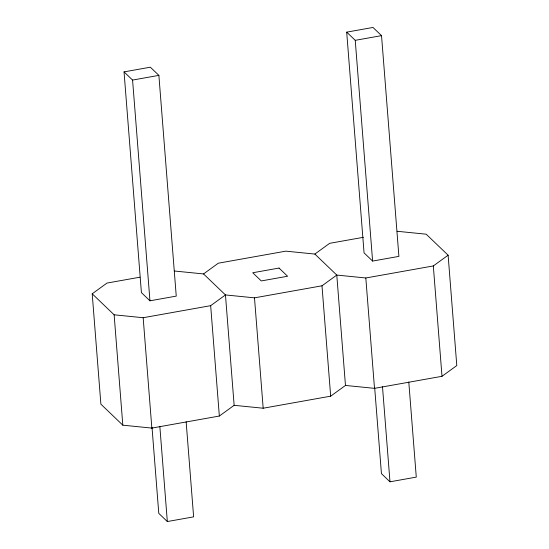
<?xml version="1.0" encoding="UTF-8"?>
<svg xmlns="http://www.w3.org/2000/svg" width="549" height="549" viewBox="0 0 549 549"><rect width="100%" height="100%" fill="white"/><g stroke="black" fill="none" stroke-linecap="round" stroke-linejoin="round"><path stroke-width="0.82" d="M397.147 231.28L426.182 234.19L448.114 255.203L456.795 365.572L442 376.305L374.507 388.349L345.472 385.439L330.676 396.172L263.177 408.223L234.142 405.313L219.346 416.039L151.853 428.09L122.818 425.18L100.886 404.167L92.205 293.797L107 283.064L139.906 277.197M174.493 271.021L203.528 273.93L218.324 263.197L285.823 251.154L314.858 254.063L336.784 275.07L365.819 277.979L433.319 265.936L448.114 255.203M92.205 293.797L114.13 314.81L143.165 317.72L210.665 305.669L225.461 294.937L254.489 297.846L321.988 285.803L336.784 275.07L345.472 385.439M314.858 254.063L329.654 243.331L363.404 237.305M124.04 71.885L150.337 67.191L158.881 75.371L176.25 296.117L149.952 300.811L141.409 292.624L124.04 71.885L132.577 80.065L149.952 300.811M346.694 32.144L372.991 27.45L381.534 35.637L398.903 256.376L372.606 261.07L364.062 252.883L346.694 32.144L355.237 40.331L372.606 261.07M132.577 80.065L158.881 75.371M355.237 40.331L381.534 35.637M152.032 427.616L158.785 513.363L167.328 521.55L193.625 516.856L186.138 421.769M374.686 387.875L381.438 473.629L389.982 481.809L416.279 477.115L408.792 382.029M203.528 273.93L225.461 294.937L234.142 405.313M433.319 265.936L442 376.305M382.495 386.722L389.982 481.809M365.819 277.979L374.507 388.349M321.988 285.803L330.676 396.172M254.489 297.846L263.177 408.223M210.665 305.669L219.346 416.039M159.841 426.463L167.328 521.55M143.165 317.72L151.853 428.09M114.13 314.81L122.818 425.18M279.036 268.063L252.739 272.757L261.283 280.937L287.58 276.243L279.036 268.063"/></g></svg>
